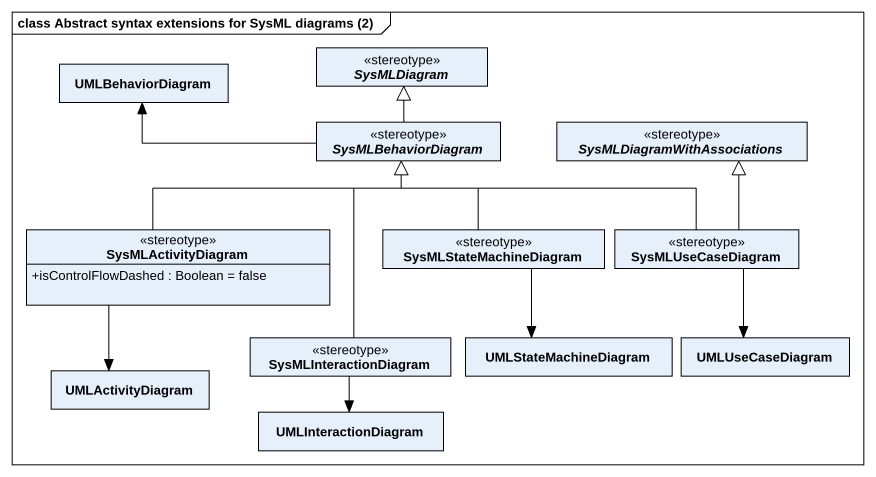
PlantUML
@startuml
mainframe class Abstract syntax extensions for SysML diagrams (2)
hide circle
hide empty members
skinparam classAttributeIconSize 0
abstract class SysMLDiagram <<stereotype>>
class UMLBehaviorDiagram
abstract class SysMLBehaviorDiagram <<stereotype>>
abstract class SysMLDiagramWithAssociations <<stereotype>>
class SysMLActivityDiagram <<stereotype>> {
  +isControlFlowDashed : Boolean = false
}
class SysMLStateMachineDiagram <<stereotype>>
class SysMLUseCaseDiagram <<stereotype>>
class UMLActivityDiagram
class SysMLInteractionDiagram <<stereotype>>
class UMLStateMachineDiagram
class UMLUseCaseDiagram
class UMLInteractionDiagram
SysMLBehaviorDiagram -up-|> SysMLDiagram
SysMLBehaviorDiagram -left-> UMLBehaviorDiagram
SysMLActivityDiagram -right-|> SysMLBehaviorDiagram
SysMLActivityDiagram --> UMLActivityDiagram
SysMLStateMachineDiagram -up-|> SysMLBehaviorDiagram
SysMLStateMachineDiagram --> UMLStateMachineDiagram
SysMLUseCaseDiagram -left-|> SysMLBehaviorDiagram
SysMLUseCaseDiagram -up-|> SysMLDiagramWithAssociations
SysMLUseCaseDiagram --> UMLUseCaseDiagram
SysMLInteractionDiagram -up-|> SysMLBehaviorDiagram
SysMLInteractionDiagram --> UMLInteractionDiagram
@enduml
